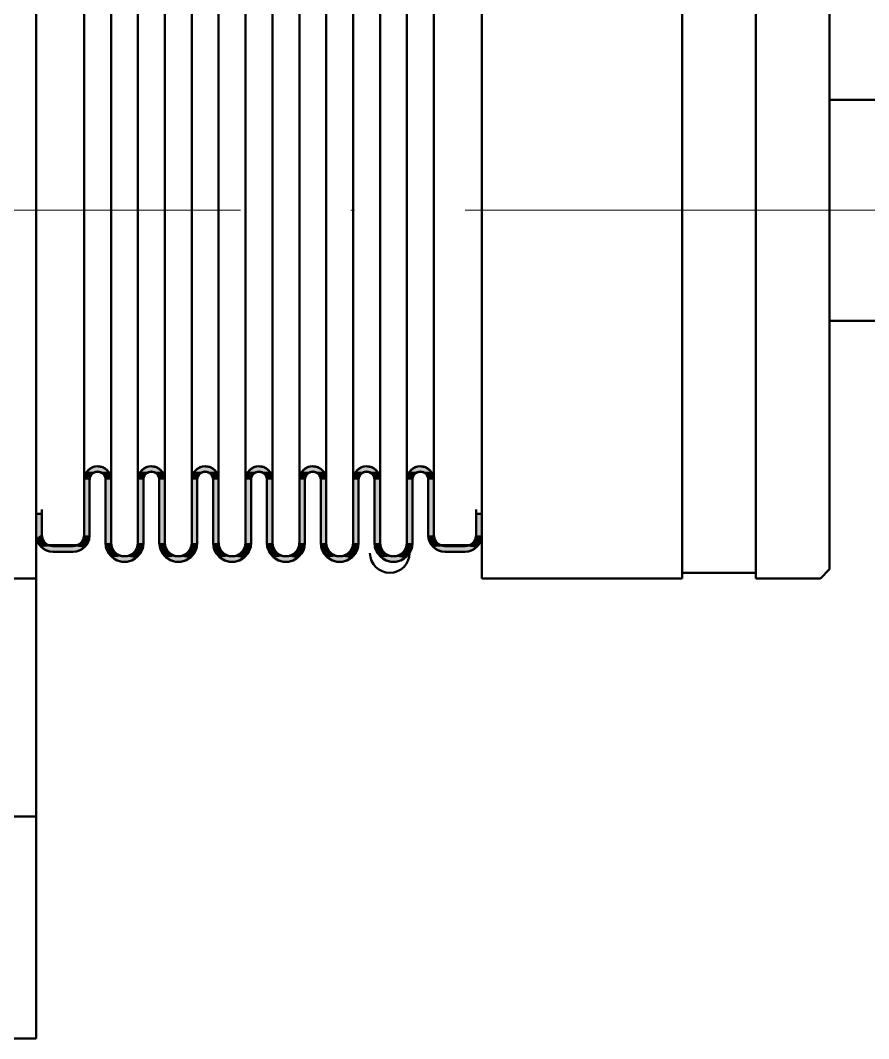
# Model space of a CAD drawing. Header units: millimetres. Extents: x 98 to 4367, y -12 to 2058.
# Drawn here: x 2155.86 to 2178.9, y 606.06 to 633.72 of the extents above; entities that cross this region are included whole.
import ezdxf

# ---------------------------------------------------------------- set-up
doc = ezdxf.new("R2010")
doc.units = ezdxf.units.MM
doc.linetypes.add('ACAD_ISO10W100', pattern=[18, 12, -3, 0, -3])
doc.linetypes.add('AUSGEZOGEN', pattern=[0])
doc.layers.get('0').update_dxf_attribs({"lineweight": 50})
doc.layers.add('L5STAR', color=7, linetype='AUSGEZOGEN', lineweight=50)
doc.layers.add('Osie', color=50, linetype='ACAD_ISO10W100', lineweight=13)

# ---------------------------------------------------------------- blocks, each defined once
blk = doc.blocks.new('*U854')
at = {"color": 2, "linetype": 'Continuous', "extrusion": (0, 0, -1)}
for points in [[(-114.43, 180.43), (-116.48, 180.11), (-114.11, 180.11)], [(-114.84, 180.64), (-116.15, 180.43), (-114.43, 180.43)], [(-116.15, 180.43), (-116.48, 180.11), (-114.43, 180.43)], [(-115.29, 180.71), (-115.74, 180.64), (-114.84, 180.64)], [(-115.74, 180.64), (-116.15, 180.43), (-114.84, 180.64)], [(-114.11, 180.11), (-115.14, 180.1), (-113.9, 179.7)], [(-116.48, 180.11), (-115.14, 180.1), (-114.11, 180.11)], [(-116.48, 180.11), (-115.44, 180.1), (-115.14, 180.1)], [(-116.48, 180.11), (-116.68, 179.7), (-115.44, 180.1)], [(-115.44, 180.1), (-116.68, 179.7), (-115.72, 180)], [(-115.72, 180), (-116.68, 179.7), (-115.95, 179.8)], [(-115.95, 179.8), (-116.68, 179.7), (-116.1, 179.54)], [(-116.68, 179.7), (-116.75, 179.25), (-116.1, 179.54)], [(-116.1, 179.54), (-116.75, 179.25), (-116.15, 179.25)], [(-116.15, 179.25), (-116.75, 172.37), (-116.15, 172.37)], [(-116.75, 179.25), (-116.75, 172.37), (-116.15, 179.25)], [(-116.75, 172.37), (-116.24, 171.79), (-116.15, 172.37)]]:
    blk.add_solid(points, dxfattribs=at)
blk = doc.blocks.new('*U855')
at = {"color": 2, "linetype": 'Continuous', "extrusion": (0, 0, -1)}
for points in [[(-120.28, 180.43), (-122.32, 180.11), (-119.96, 180.11)], [(-120.69, 180.64), (-122, 180.43), (-120.28, 180.43)], [(-122, 180.43), (-122.32, 180.11), (-120.28, 180.43)], [(-121.14, 180.71), (-121.59, 180.64), (-120.69, 180.64)], [(-121.59, 180.64), (-122, 180.43), (-120.69, 180.64)], [(-119.96, 180.11), (-120.99, 180.1), (-119.75, 179.7)], [(-122.32, 180.11), (-120.99, 180.1), (-119.96, 180.11)], [(-122.32, 180.11), (-121.29, 180.1), (-120.99, 180.1)], [(-122.32, 180.11), (-122.53, 179.7), (-121.29, 180.1)], [(-121.29, 180.1), (-122.53, 179.7), (-121.57, 180)], [(-121.57, 180), (-122.53, 179.7), (-121.8, 179.8)], [(-121.8, 179.8), (-122.53, 179.7), (-121.95, 179.54)], [(-122.53, 179.7), (-122.6, 179.25), (-121.95, 179.54)], [(-121.95, 179.54), (-122.6, 179.25), (-122, 179.25)], [(-122, 179.25), (-122.6, 172.37), (-122, 172.37)], [(-122.6, 179.25), (-122.6, 172.37), (-122, 179.25)], [(-122.6, 172.37), (-122.08, 171.79), (-122, 172.37)]]:
    blk.add_solid(points, dxfattribs=at)
blk = doc.blocks.new('*U856')
at = {"color": 2, "linetype": 'Continuous', "extrusion": (0, 0, -1)}
for points in [[(-126.13, 180.43), (-128.17, 180.11), (-125.8, 180.11)], [(-126.53, 180.64), (-127.84, 180.43), (-126.13, 180.43)], [(-127.84, 180.43), (-128.17, 180.11), (-126.13, 180.43)], [(-126.99, 180.71), (-127.44, 180.64), (-126.53, 180.64)], [(-127.44, 180.64), (-127.84, 180.43), (-126.53, 180.64)], [(-125.8, 180.11), (-126.84, 180.1), (-125.6, 179.7)], [(-128.17, 180.11), (-126.84, 180.1), (-125.8, 180.11)], [(-128.17, 180.11), (-127.13, 180.1), (-126.84, 180.1)], [(-128.17, 180.11), (-128.38, 179.7), (-127.13, 180.1)], [(-127.13, 180.1), (-128.38, 179.7), (-127.42, 180)], [(-127.42, 180), (-128.38, 179.7), (-127.65, 179.8)], [(-127.65, 179.8), (-128.38, 179.7), (-127.79, 179.54)], [(-128.38, 179.7), (-128.45, 179.25), (-127.79, 179.54)], [(-127.79, 179.54), (-128.45, 179.25), (-127.85, 179.25)], [(-127.85, 179.25), (-128.45, 172.37), (-127.85, 172.37)], [(-128.45, 179.25), (-128.45, 172.37), (-127.85, 179.25)], [(-128.45, 172.37), (-127.93, 171.79), (-127.85, 172.37)]]:
    blk.add_solid(points, dxfattribs=at)
blk = doc.blocks.new('*U857')
at = {"color": 2, "linetype": 'Continuous', "extrusion": (0, 0, -1)}
for points in [[(-131.97, 180.43), (-134.01, 180.11), (-131.65, 180.11)], [(-132.38, 180.64), (-133.69, 180.43), (-131.97, 180.43)], [(-133.69, 180.43), (-134.01, 180.11), (-131.97, 180.43)], [(-132.83, 180.71), (-133.28, 180.64), (-132.38, 180.64)], [(-133.28, 180.64), (-133.69, 180.43), (-132.38, 180.64)], [(-131.65, 180.11), (-132.68, 180.1), (-131.44, 179.7)], [(-134.01, 180.11), (-132.68, 180.1), (-131.65, 180.11)], [(-134.01, 180.11), (-132.98, 180.1), (-132.68, 180.1)], [(-134.01, 180.11), (-134.22, 179.7), (-132.98, 180.1)], [(-132.98, 180.1), (-134.22, 179.7), (-133.26, 180)], [(-133.26, 180), (-134.22, 179.7), (-133.49, 179.8)], [(-133.49, 179.8), (-134.22, 179.7), (-133.64, 179.54)], [(-134.22, 179.7), (-134.29, 179.25), (-133.64, 179.54)], [(-133.64, 179.54), (-134.29, 179.25), (-133.69, 179.25)], [(-133.69, 179.25), (-134.29, 172.37), (-133.69, 172.37)], [(-134.29, 179.25), (-134.29, 172.37), (-133.69, 179.25)], [(-134.29, 172.37), (-133.78, 171.79), (-133.69, 172.37)]]:
    blk.add_solid(points, dxfattribs=at)
blk = doc.blocks.new('*U858')
at = {"color": 2, "linetype": 'Continuous', "extrusion": (0, 0, -1)}
for points in [[(-137.82, 180.43), (-139.86, 180.11), (-137.5, 180.11)], [(-138.23, 180.64), (-139.54, 180.43), (-137.82, 180.43)], [(-139.54, 180.43), (-139.86, 180.11), (-137.82, 180.43)], [(-138.68, 180.71), (-139.13, 180.64), (-138.23, 180.64)], [(-139.13, 180.64), (-139.54, 180.43), (-138.23, 180.64)], [(-137.5, 180.11), (-138.53, 180.1), (-137.29, 179.7)], [(-139.86, 180.11), (-138.53, 180.1), (-137.5, 180.11)], [(-139.86, 180.11), (-138.83, 180.1), (-138.53, 180.1)], [(-139.86, 180.11), (-140.07, 179.7), (-138.83, 180.1)], [(-138.83, 180.1), (-140.07, 179.7), (-139.11, 180)], [(-139.11, 180), (-140.07, 179.7), (-139.34, 179.8)], [(-139.34, 179.8), (-140.07, 179.7), (-139.49, 179.54)], [(-140.07, 179.7), (-140.14, 179.25), (-139.49, 179.54)], [(-139.49, 179.54), (-140.14, 179.25), (-139.54, 179.25)], [(-139.54, 179.25), (-140.14, 172.37), (-139.54, 172.37)], [(-140.14, 179.25), (-140.14, 172.37), (-139.54, 179.25)], [(-140.14, 172.37), (-139.62, 171.79), (-139.54, 172.37)]]:
    blk.add_solid(points, dxfattribs=at)
blk = doc.blocks.new('*U859')
at = {"color": 2, "linetype": 'Continuous', "extrusion": (0, 0, -1)}
for points in [[(-143.66, 180.43), (-145.71, 180.11), (-143.34, 180.11)], [(-144.07, 180.64), (-145.38, 180.43), (-143.66, 180.43)], [(-145.38, 180.43), (-145.71, 180.11), (-143.66, 180.43)], [(-144.52, 180.71), (-144.98, 180.64), (-144.07, 180.64)], [(-144.98, 180.64), (-145.38, 180.43), (-144.07, 180.64)], [(-143.34, 180.11), (-144.37, 180.1), (-143.13, 179.7)], [(-145.71, 180.11), (-144.37, 180.1), (-143.34, 180.11)], [(-145.71, 180.11), (-144.67, 180.1), (-144.37, 180.1)], [(-145.71, 180.11), (-145.91, 179.7), (-144.67, 180.1)], [(-144.67, 180.1), (-145.91, 179.7), (-144.95, 180)], [(-144.95, 180), (-145.91, 179.7), (-145.18, 179.8)], [(-145.18, 179.8), (-145.91, 179.7), (-145.33, 179.54)], [(-145.91, 179.7), (-145.99, 179.25), (-145.33, 179.54)], [(-145.33, 179.54), (-145.99, 179.25), (-145.39, 179.25)], [(-145.39, 179.25), (-145.99, 172.37), (-145.39, 172.37)], [(-145.99, 179.25), (-145.99, 172.37), (-145.39, 179.25)], [(-145.99, 172.37), (-145.47, 171.79), (-145.39, 172.37)]]:
    blk.add_solid(points, dxfattribs=at)
blk = doc.blocks.new('*U860')
at = {"color": 2, "linetype": 'Continuous', "extrusion": (0, 0, -1)}
for points in [[(-149.51, 180.43), (-151.55, 180.11), (-149.19, 180.11)], [(-149.92, 180.64), (-151.23, 180.43), (-149.51, 180.43)], [(-151.23, 180.43), (-151.55, 180.11), (-149.51, 180.43)], [(-150.37, 180.71), (-150.82, 180.64), (-149.92, 180.64)], [(-150.82, 180.64), (-151.23, 180.43), (-149.92, 180.64)], [(-149.19, 180.11), (-150.22, 180.1), (-148.98, 179.7)], [(-151.55, 180.11), (-150.22, 180.1), (-149.19, 180.11)], [(-151.55, 180.11), (-150.52, 180.1), (-150.22, 180.1)], [(-151.55, 180.11), (-151.76, 179.7), (-150.52, 180.1)], [(-150.52, 180.1), (-151.76, 179.7), (-150.8, 180)], [(-150.8, 180), (-151.76, 179.7), (-151.03, 179.8)], [(-151.03, 179.8), (-151.76, 179.7), (-151.18, 179.54)], [(-151.76, 179.7), (-151.83, 179.25), (-151.18, 179.54)], [(-151.18, 179.54), (-151.83, 179.25), (-151.23, 179.25)], [(-151.23, 179.25), (-151.83, 173.21), (-151.23, 173.21)], [(-151.83, 179.25), (-151.83, 173.21), (-151.23, 179.25)], [(-151.83, 173.21), (-151.29, 172.75), (-151.23, 173.21)]]:
    blk.add_solid(points, dxfattribs=at)
blk = doc.blocks.new('*U861')
at = {"color": 2, "linetype": 'Continuous', "extrusion": (0, 0, -1)}
for points in [[(-113.9, 179.7), (-114.48, 179.54), (-113.83, 179.25)], [(-114.48, 179.54), (-114.43, 179.25), (-113.83, 179.25)], [(-113.83, 179.25), (-114.43, 173.21), (-113.83, 173.21)], [(-114.43, 179.25), (-114.43, 173.21), (-113.83, 179.25)], [(-115.14, 180.1), (-114.86, 180), (-113.9, 179.7)], [(-114.86, 180), (-114.63, 179.8), (-113.9, 179.7)], [(-114.63, 179.8), (-114.48, 179.54), (-113.9, 179.7)], [(-113.77, 172.84), (-114.37, 172.75), (-113.6, 172.51)], [(-114.37, 172.75), (-114.19, 172.31), (-113.6, 172.51)], [(-113.83, 173.21), (-114.37, 172.75), (-113.77, 172.84)], [(-114.43, 173.21), (-114.37, 172.75), (-113.83, 173.21)], [(-113.34, 172.24), (-113.9, 171.94), (-113, 172.07)], [(-113.6, 172.51), (-114.19, 172.31), (-113.34, 172.24)], [(-114.19, 172.31), (-113.9, 171.94), (-113.34, 172.24)]]:
    blk.add_solid(points, dxfattribs=at)
blk = doc.blocks.new('*U862')
at = {"color": 2, "linetype": 'Continuous', "extrusion": (0, 0, -1)}
for points in [[(-119.75, 179.7), (-120.33, 179.54), (-119.68, 179.25)], [(-120.33, 179.54), (-120.28, 179.25), (-119.68, 179.25)], [(-119.68, 179.25), (-120.28, 172.37), (-119.68, 172.37)], [(-120.28, 179.25), (-120.28, 172.37), (-119.68, 179.25)], [(-120.99, 180.1), (-120.71, 180), (-119.75, 179.7)], [(-120.71, 180), (-120.48, 179.8), (-119.75, 179.7)], [(-120.48, 179.8), (-120.33, 179.54), (-119.75, 179.7)], [(-119.4, 171.51), (-119.95, 171.26), (-119.08, 171.19)], [(-119.61, 171.92), (-120.19, 171.79), (-119.4, 171.51)], [(-120.19, 171.79), (-119.95, 171.26), (-119.4, 171.51)], [(-119.68, 172.37), (-120.19, 171.79), (-119.61, 171.92)], [(-120.28, 172.37), (-120.19, 171.79), (-119.68, 172.37)], [(-119.08, 171.19), (-119.57, 170.81), (-118.67, 170.98)], [(-119.95, 171.26), (-119.57, 170.81), (-119.08, 171.19)]]:
    blk.add_solid(points, dxfattribs=at)
blk = doc.blocks.new('*U863')
at = {"color": 2, "linetype": 'Continuous', "extrusion": (0, 0, -1)}
for points in [[(-125.6, 179.7), (-126.18, 179.54), (-125.52, 179.25)], [(-126.18, 179.54), (-126.12, 179.25), (-125.52, 179.25)], [(-125.52, 179.25), (-126.12, 172.37), (-125.52, 172.37)], [(-126.12, 179.25), (-126.12, 172.37), (-125.52, 179.25)], [(-126.84, 180.1), (-126.55, 180), (-125.6, 179.7)], [(-126.55, 180), (-126.33, 179.8), (-125.6, 179.7)], [(-126.33, 179.8), (-126.18, 179.54), (-125.6, 179.7)], [(-125.24, 171.51), (-125.8, 171.26), (-124.92, 171.19)], [(-125.45, 171.92), (-126.04, 171.79), (-125.24, 171.51)], [(-126.04, 171.79), (-125.8, 171.26), (-125.24, 171.51)], [(-125.52, 172.37), (-126.04, 171.79), (-125.45, 171.92)], [(-126.12, 172.37), (-126.04, 171.79), (-125.52, 172.37)], [(-124.92, 171.19), (-125.41, 170.81), (-124.51, 170.98)], [(-125.8, 171.26), (-125.41, 170.81), (-124.92, 171.19)]]:
    blk.add_solid(points, dxfattribs=at)
blk = doc.blocks.new('*U864')
at = {"color": 2, "linetype": 'Continuous', "extrusion": (0, 0, -1)}
for points in [[(-131.44, 179.7), (-132.02, 179.54), (-131.37, 179.25)], [(-132.02, 179.54), (-131.97, 179.25), (-131.37, 179.25)], [(-131.37, 179.25), (-131.97, 172.37), (-131.37, 172.37)], [(-131.97, 179.25), (-131.97, 172.37), (-131.37, 179.25)], [(-132.68, 180.1), (-132.4, 180), (-131.44, 179.7)], [(-132.4, 180), (-132.17, 179.8), (-131.44, 179.7)], [(-132.17, 179.8), (-132.02, 179.54), (-131.44, 179.7)], [(-131.09, 171.51), (-131.64, 171.26), (-130.77, 171.19)], [(-131.3, 171.92), (-131.89, 171.79), (-131.09, 171.51)], [(-131.89, 171.79), (-131.64, 171.26), (-131.09, 171.51)], [(-131.37, 172.37), (-131.89, 171.79), (-131.3, 171.92)], [(-131.97, 172.37), (-131.89, 171.79), (-131.37, 172.37)], [(-130.77, 171.19), (-131.26, 170.81), (-130.36, 170.98)], [(-131.64, 171.26), (-131.26, 170.81), (-130.77, 171.19)]]:
    blk.add_solid(points, dxfattribs=at)
blk = doc.blocks.new('*U865')
at = {"color": 2, "linetype": 'Continuous', "extrusion": (0, 0, -1)}
for points in [[(-137.29, 179.7), (-137.87, 179.54), (-137.22, 179.25)], [(-137.87, 179.54), (-137.82, 179.25), (-137.22, 179.25)], [(-137.22, 179.25), (-137.82, 172.37), (-137.22, 172.37)], [(-137.82, 179.25), (-137.82, 172.37), (-137.22, 179.25)], [(-138.53, 180.1), (-138.25, 180), (-137.29, 179.7)], [(-138.25, 180), (-138.02, 179.8), (-137.29, 179.7)], [(-138.02, 179.8), (-137.87, 179.54), (-137.29, 179.7)], [(-136.94, 171.51), (-137.49, 171.26), (-136.61, 171.19)], [(-137.14, 171.92), (-137.73, 171.79), (-136.94, 171.51)], [(-137.73, 171.79), (-137.49, 171.26), (-136.94, 171.51)], [(-137.22, 172.37), (-137.73, 171.79), (-137.14, 171.92)], [(-137.82, 172.37), (-137.73, 171.79), (-137.22, 172.37)], [(-136.61, 171.19), (-137.1, 170.81), (-136.21, 170.98)], [(-137.49, 171.26), (-137.1, 170.81), (-136.61, 171.19)]]:
    blk.add_solid(points, dxfattribs=at)
blk = doc.blocks.new('*U866')
at = {"color": 2, "linetype": 'Continuous', "extrusion": (0, 0, -1)}
for points in [[(-143.13, 179.7), (-143.71, 179.54), (-143.06, 179.25)], [(-143.71, 179.54), (-143.66, 179.25), (-143.06, 179.25)], [(-143.06, 179.25), (-143.66, 172.37), (-143.06, 172.37)], [(-143.66, 179.25), (-143.66, 172.37), (-143.06, 179.25)], [(-144.37, 180.1), (-144.09, 180), (-143.13, 179.7)], [(-144.09, 180), (-143.86, 179.8), (-143.13, 179.7)], [(-143.86, 179.8), (-143.71, 179.54), (-143.13, 179.7)], [(-142.78, 171.51), (-143.33, 171.26), (-142.46, 171.19)], [(-142.99, 171.92), (-143.58, 171.79), (-142.78, 171.51)], [(-143.58, 171.79), (-143.33, 171.26), (-142.78, 171.51)], [(-143.06, 172.37), (-143.58, 171.79), (-142.99, 171.92)], [(-143.66, 172.37), (-143.58, 171.79), (-143.06, 172.37)], [(-142.46, 171.19), (-142.95, 170.81), (-142.05, 170.98)], [(-143.33, 171.26), (-142.95, 170.81), (-142.46, 171.19)]]:
    blk.add_solid(points, dxfattribs=at)
blk = doc.blocks.new('*U867')
at = {"color": 2, "linetype": 'Continuous', "extrusion": (0, 0, -1)}
for points in [[(-148.98, 179.7), (-149.56, 179.54), (-148.91, 179.25)], [(-149.56, 179.54), (-149.51, 179.25), (-148.91, 179.25)], [(-148.91, 179.25), (-149.51, 172.37), (-148.91, 172.37)], [(-149.51, 179.25), (-149.51, 172.37), (-148.91, 179.25)], [(-150.22, 180.1), (-149.94, 180), (-148.98, 179.7)], [(-149.94, 180), (-149.71, 179.8), (-148.98, 179.7)], [(-149.71, 179.8), (-149.56, 179.54), (-148.98, 179.7)], [(-148.63, 171.51), (-149.18, 171.26), (-148.31, 171.19)], [(-148.84, 171.92), (-149.42, 171.79), (-148.63, 171.51)], [(-149.42, 171.79), (-149.18, 171.26), (-148.63, 171.51)], [(-148.91, 172.37), (-149.42, 171.79), (-148.84, 171.92)], [(-149.51, 172.37), (-149.42, 171.79), (-148.91, 172.37)], [(-148.31, 171.19), (-148.8, 170.81), (-147.9, 170.98)], [(-149.18, 171.26), (-148.8, 170.81), (-148.31, 171.19)]]:
    blk.add_solid(points, dxfattribs=at)
blk = doc.blocks.new('*U868')
at = {"color": 2, "linetype": 'Continuous', "extrusion": (0, 0, -1)}
for points in [[(-108.63, 173.21), (-108.63, 175.51), (-108.69, 172.75)], [(-109.23, 175.51), (-108.69, 172.75), (-108.63, 175.51)], [(-108.69, 172.75), (-109.23, 175.51), (-109.23, 173.21)]]:
    blk.add_solid(points, dxfattribs=at)
blk = doc.blocks.new('*U869')
at = {"color": 2, "linetype": 'Continuous', "extrusion": (0, 0, -1)}
for points in [[(-157.03, 173.21), (-156.43, 175.51), (-157.03, 175.51)], [(-156.43, 175.51), (-157.03, 173.21), (-156.43, 173.21)], [(-156.37, 172.84), (-156.97, 172.75), (-156.2, 172.51)], [(-156.97, 172.75), (-156.79, 172.31), (-156.2, 172.51)], [(-156.43, 173.21), (-156.97, 172.75), (-156.37, 172.84)], [(-157.03, 173.21), (-156.97, 172.75), (-156.43, 173.21)], [(-155.94, 172.24), (-156.5, 171.94), (-155.6, 172.07)], [(-156.2, 172.51), (-156.79, 172.31), (-155.94, 172.24)], [(-156.79, 172.31), (-156.5, 171.94), (-155.94, 172.24)]]:
    blk.add_solid(points, dxfattribs=at)
blk = doc.blocks.new('*U870')
at = {"color": 2, "linetype": 'Continuous', "extrusion": (0, 0, -1)}
for points in [[(-109.23, 173.21), (-109.29, 172.84), (-108.69, 172.75)], [(-109.29, 172.84), (-109.46, 172.51), (-108.69, 172.75)], [(-108.69, 172.75), (-109.46, 172.51), (-108.87, 172.31)], [(-109.46, 172.51), (-109.73, 172.24), (-108.87, 172.31)], [(-108.87, 172.31), (-109.73, 172.24), (-109.16, 171.94)]]:
    blk.add_solid(points, dxfattribs=at)
blk = doc.blocks.new('*U871')
at = {"color": 2, "linetype": 'Continuous', "extrusion": (0, 0, -1)}
for points in [[(-151.83, 173.21), (-151.89, 172.84), (-151.29, 172.75)], [(-151.89, 172.84), (-152.06, 172.51), (-151.29, 172.75)], [(-151.29, 172.75), (-152.06, 172.51), (-151.47, 172.31)], [(-152.06, 172.51), (-152.33, 172.24), (-151.47, 172.31)], [(-151.47, 172.31), (-152.33, 172.24), (-151.76, 171.94)]]:
    blk.add_solid(points, dxfattribs=at)
blk = doc.blocks.new('*U872')
at = {"color": 2, "linetype": 'Continuous', "extrusion": (0, 0, -1)}
for points in [[(-109.73, 172.24), (-110.06, 172.07), (-109.16, 171.94)], [(-110.06, 172.07), (-110.43, 172.01), (-109.16, 171.94)], [(-112.63, 172.01), (-113.9, 171.94), (-109.16, 171.94)], [(-109.16, 171.94), (-110.43, 172.01), (-112.63, 172.01)], [(-109.16, 171.94), (-113.53, 171.65), (-109.53, 171.65)], [(-113.9, 171.94), (-113.53, 171.65), (-109.16, 171.94)], [(-109.53, 171.65), (-113.1, 171.47), (-109.97, 171.47)], [(-113.53, 171.65), (-113.1, 171.47), (-109.53, 171.65)], [(-113, 172.07), (-113.9, 171.94), (-112.63, 172.01)], [(-109.97, 171.47), (-112.63, 171.41), (-110.43, 171.41)], [(-113.1, 171.47), (-112.63, 171.41), (-109.97, 171.47)]]:
    blk.add_solid(points, dxfattribs=at)
blk = doc.blocks.new('*U873')
at = {"color": 2, "linetype": 'Continuous', "extrusion": (0, 0, -1)}
for points in [[(-152.33, 172.24), (-152.66, 172.07), (-151.76, 171.94)], [(-152.66, 172.07), (-153.03, 172.01), (-151.76, 171.94)], [(-155.23, 172.01), (-156.5, 171.94), (-151.76, 171.94)], [(-151.76, 171.94), (-153.03, 172.01), (-155.23, 172.01)], [(-151.76, 171.94), (-156.13, 171.65), (-152.13, 171.65)], [(-156.5, 171.94), (-156.13, 171.65), (-151.76, 171.94)], [(-152.13, 171.65), (-155.7, 171.47), (-152.57, 171.47)], [(-156.13, 171.65), (-155.7, 171.47), (-152.13, 171.65)], [(-155.6, 172.07), (-156.5, 171.94), (-155.23, 172.01)], [(-152.57, 171.47), (-155.23, 171.41), (-153.03, 171.41)], [(-155.7, 171.47), (-155.23, 171.41), (-152.57, 171.47)]]:
    blk.add_solid(points, dxfattribs=at)
blk = doc.blocks.new('*U874')
at = {"color": 2, "linetype": 'Continuous', "extrusion": (0, 0, -1)}
for points in [[(-116.75, 172.37), (-116.83, 171.92), (-116.24, 171.79)], [(-116.83, 171.92), (-117.03, 171.51), (-116.24, 171.79)], [(-116.24, 171.79), (-117.03, 171.51), (-116.48, 171.26)], [(-117.03, 171.51), (-117.36, 171.19), (-116.48, 171.26)], [(-116.48, 171.26), (-117.36, 171.19), (-116.87, 170.81)]]:
    blk.add_solid(points, dxfattribs=at)
blk = doc.blocks.new('*U875')
at = {"color": 2, "linetype": 'Continuous', "extrusion": (0, 0, -1)}
for points in [[(-122.6, 172.37), (-122.67, 171.92), (-122.08, 171.79)], [(-122.67, 171.92), (-122.88, 171.51), (-122.08, 171.79)], [(-122.08, 171.79), (-122.88, 171.51), (-122.33, 171.26)], [(-122.88, 171.51), (-123.2, 171.19), (-122.33, 171.26)], [(-122.33, 171.26), (-123.2, 171.19), (-122.71, 170.81)]]:
    blk.add_solid(points, dxfattribs=at)
blk = doc.blocks.new('*U876')
at = {"color": 2, "linetype": 'Continuous', "extrusion": (0, 0, -1)}
for points in [[(-128.45, 172.37), (-128.52, 171.92), (-127.93, 171.79)], [(-128.52, 171.92), (-128.73, 171.51), (-127.93, 171.79)], [(-127.93, 171.79), (-128.73, 171.51), (-128.17, 171.26)], [(-128.73, 171.51), (-129.05, 171.19), (-128.17, 171.26)], [(-128.17, 171.26), (-129.05, 171.19), (-128.56, 170.81)]]:
    blk.add_solid(points, dxfattribs=at)
blk = doc.blocks.new('*U877')
at = {"color": 2, "linetype": 'Continuous', "extrusion": (0, 0, -1)}
for points in [[(-134.29, 172.37), (-134.36, 171.92), (-133.78, 171.79)], [(-134.36, 171.92), (-134.57, 171.51), (-133.78, 171.79)], [(-133.78, 171.79), (-134.57, 171.51), (-134.02, 171.26)], [(-134.57, 171.51), (-134.9, 171.19), (-134.02, 171.26)], [(-134.02, 171.26), (-134.9, 171.19), (-134.4, 170.81)]]:
    blk.add_solid(points, dxfattribs=at)
blk = doc.blocks.new('*U878')
at = {"color": 2, "linetype": 'Continuous', "extrusion": (0, 0, -1)}
for points in [[(-140.14, 172.37), (-140.21, 171.92), (-139.62, 171.79)], [(-140.21, 171.92), (-140.42, 171.51), (-139.62, 171.79)], [(-139.62, 171.79), (-140.42, 171.51), (-139.87, 171.26)], [(-140.42, 171.51), (-140.74, 171.19), (-139.87, 171.26)], [(-139.87, 171.26), (-140.74, 171.19), (-140.25, 170.81)]]:
    blk.add_solid(points, dxfattribs=at)
blk = doc.blocks.new('*U879')
at = {"color": 2, "linetype": 'Continuous', "extrusion": (0, 0, -1)}
for points in [[(-145.99, 172.37), (-146.06, 171.92), (-145.47, 171.79)], [(-146.06, 171.92), (-146.26, 171.51), (-145.47, 171.79)], [(-145.47, 171.79), (-146.26, 171.51), (-145.71, 171.26)], [(-146.26, 171.51), (-146.59, 171.19), (-145.71, 171.26)], [(-145.71, 171.26), (-146.59, 171.19), (-146.1, 170.81)]]:
    blk.add_solid(points, dxfattribs=at)
blk = doc.blocks.new('*U880')
at = {"color": 2, "linetype": 'Continuous', "extrusion": (0, 0, -1)}
for points in [[(-117.36, 171.19), (-117.76, 170.98), (-116.87, 170.81)], [(-117.76, 170.98), (-118.22, 170.91), (-116.87, 170.81)], [(-118.22, 170.91), (-119.57, 170.81), (-116.87, 170.81)], [(-116.87, 170.81), (-119.07, 170.5), (-117.36, 170.5)], [(-119.57, 170.81), (-119.07, 170.5), (-116.87, 170.81)], [(-117.36, 170.5), (-118.51, 170.33), (-117.92, 170.33)], [(-119.07, 170.5), (-118.51, 170.33), (-117.36, 170.5)], [(-118.67, 170.98), (-119.57, 170.81), (-118.22, 170.91)]]:
    blk.add_solid(points, dxfattribs=at)
blk = doc.blocks.new('*U881')
at = {"color": 2, "linetype": 'Continuous', "extrusion": (0, 0, -1)}
for points in [[(-123.2, 171.19), (-123.61, 170.98), (-122.71, 170.81)], [(-123.61, 170.98), (-124.06, 170.91), (-122.71, 170.81)], [(-124.06, 170.91), (-125.41, 170.81), (-122.71, 170.81)], [(-122.71, 170.81), (-124.92, 170.5), (-123.21, 170.5)], [(-125.41, 170.81), (-124.92, 170.5), (-122.71, 170.81)], [(-123.21, 170.5), (-124.36, 170.33), (-123.77, 170.33)], [(-124.92, 170.5), (-124.36, 170.33), (-123.21, 170.5)], [(-124.51, 170.98), (-125.41, 170.81), (-124.06, 170.91)]]:
    blk.add_solid(points, dxfattribs=at)
blk = doc.blocks.new('*U882')
at = {"color": 2, "linetype": 'Continuous', "extrusion": (0, 0, -1)}
for points in [[(-129.05, 171.19), (-129.46, 170.98), (-128.56, 170.81)], [(-129.46, 170.98), (-129.91, 170.91), (-128.56, 170.81)], [(-129.91, 170.91), (-131.26, 170.81), (-128.56, 170.81)], [(-128.56, 170.81), (-130.76, 170.5), (-129.05, 170.5)], [(-131.26, 170.81), (-130.76, 170.5), (-128.56, 170.81)], [(-129.05, 170.5), (-130.2, 170.33), (-129.61, 170.33)], [(-130.76, 170.5), (-130.2, 170.33), (-129.05, 170.5)], [(-130.36, 170.98), (-131.26, 170.81), (-129.91, 170.91)]]:
    blk.add_solid(points, dxfattribs=at)
blk = doc.blocks.new('*U883')
at = {"color": 2, "linetype": 'Continuous', "extrusion": (0, 0, -1)}
for points in [[(-134.9, 171.19), (-135.3, 170.98), (-134.4, 170.81)], [(-135.3, 170.98), (-135.75, 170.91), (-134.4, 170.81)], [(-135.75, 170.91), (-137.1, 170.81), (-134.4, 170.81)], [(-134.4, 170.81), (-136.61, 170.5), (-134.9, 170.5)], [(-137.1, 170.81), (-136.61, 170.5), (-134.4, 170.81)], [(-134.9, 170.5), (-136.05, 170.33), (-135.46, 170.33)], [(-136.61, 170.5), (-136.05, 170.33), (-134.9, 170.5)], [(-136.21, 170.98), (-137.1, 170.81), (-135.75, 170.91)]]:
    blk.add_solid(points, dxfattribs=at)
blk = doc.blocks.new('*U884')
at = {"color": 2, "linetype": 'Continuous', "extrusion": (0, 0, -1)}
for points in [[(-140.74, 171.19), (-141.15, 170.98), (-140.25, 170.81)], [(-141.15, 170.98), (-141.6, 170.91), (-140.25, 170.81)], [(-141.6, 170.91), (-142.95, 170.81), (-140.25, 170.81)], [(-140.25, 170.81), (-142.46, 170.5), (-140.74, 170.5)], [(-142.95, 170.81), (-142.46, 170.5), (-140.25, 170.81)], [(-140.74, 170.5), (-141.89, 170.33), (-141.31, 170.33)], [(-142.46, 170.5), (-141.89, 170.33), (-140.74, 170.5)], [(-142.05, 170.98), (-142.95, 170.81), (-141.6, 170.91)]]:
    blk.add_solid(points, dxfattribs=at)
blk = doc.blocks.new('*U885')
at = {"color": 2, "linetype": 'Continuous', "extrusion": (0, 0, -1)}
for points in [[(-146.59, 171.19), (-147, 170.98), (-146.1, 170.81)], [(-147, 170.98), (-147.45, 170.91), (-146.1, 170.81)], [(-147.45, 170.91), (-148.8, 170.81), (-146.1, 170.81)], [(-146.1, 170.81), (-148.3, 170.5), (-146.59, 170.5)], [(-148.8, 170.81), (-148.3, 170.5), (-146.1, 170.81)], [(-146.59, 170.5), (-147.74, 170.33), (-147.15, 170.33)], [(-148.3, 170.5), (-147.74, 170.33), (-146.59, 170.5)], [(-147.9, 170.98), (-148.8, 170.81), (-147.45, 170.91)]]:
    blk.add_solid(points, dxfattribs=at)

msp = doc.modelspace()

# ---------------------------------------------------------------- linework, layer by layer
at = {"color": 7, "linetype": 'Continuous'}
for p, q in [((2177.84, 618.809, 0), (2177.84, 638.301, 0)), ((2158.321, 637.594, 0), (2158.321, 619.524, 0)), ((2159.052, 637.594, 0), (2159.052, 619.524, 0)), ((2159.783, 637.594, 0), (2159.783, 619.524, 0)), ((2160.513, 637.594, 0), (2160.513, 619.524, 0)), ((2161.244, 637.594, 0), (2161.244, 619.524, 0)), ((2161.975, 637.594, 0), (2161.975, 619.524, 0)), ((2162.706, 637.594, 0), (2162.706, 619.524, 0)), ((2163.437, 637.594, 0), (2163.437, 619.524, 0)), ((2164.167, 637.594, 0), (2164.167, 619.524, 0)), ((2164.898, 637.594, 0), (2164.898, 619.524, 0)), ((2165.629, 637.594, 0), (2165.629, 619.524, 0)), ((2166.36, 637.594, 0), (2166.36, 619.524, 0)), ((2157.59, 619.709, 0), (2157.59, 637.409, 0)), ((2167.09, 619.709, 0), (2167.09, 637.409, 0)), ((2157.74, 621.244, 0), (2157.74, 619.734, 0)), ((2158.171, 621.244, 0), (2158.171, 619.524, 0)), ((2159.202, 621.244, 0), (2159.202, 619.524, 0)), ((2159.633, 621.244, 0), (2159.633, 619.524, 0)), ((2160.663, 621.244, 0), (2160.663, 619.524, 0)), ((2161.094, 621.244, 0), (2161.094, 619.524, 0)), ((2162.125, 621.244, 0), (2162.125, 619.524, 0)), ((2162.556, 621.244, 0), (2162.556, 619.524, 0)), ((2163.587, 621.244, 0), (2163.587, 619.524, 0)), ((2164.017, 621.244, 0), (2164.017, 619.524, 0)), ((2165.048, 621.244, 0), (2165.048, 619.524, 0)), ((2165.479, 621.244, 0), (2165.479, 619.524, 0)), ((2166.51, 621.244, 0), (2166.51, 619.524, 0)), ((2166.94, 621.244, 0), (2166.94, 619.734, 0)), ((2156.29, 620.434, 0), (2156.29, 619.734, 0)), ((2156.44, 620.434, 0), (2156.44, 619.609, 0)), ((2168.24, 619.609, 0), (2168.24, 620.434, 0)), ((2168.39, 620.434, 0), (2168.39, 619.734, 0)), ((2156.29, 620.309, 0), (2156.44, 620.309, 0)), ((2168.24, 620.309, 0), (2168.39, 620.309, 0)), ((2156.44, 619.609, 0), (2156.59, 619.459, 0)), ((2168.24, 619.609, 0), (2168.09, 619.459, 0)), ((2156.59, 619.459, 0), (2157.34, 619.459, 0)), ((2156.74, 619.459, 0), (2156.74, 619.434, 0)), ((2156.74, 619.434, 0), (2157.29, 619.434, 0)), ((2156.74, 619.284, 0), (2157.29, 619.284, 0)), ((2157.29, 619.459, 0), (2157.29, 619.434, 0)), ((2168.09, 619.459, 0), (2167.34, 619.459, 0)), ((2167.39, 619.459, 0), (2167.39, 619.434, 0)), ((2167.39, 619.434, 0), (2167.94, 619.434, 0)), ((2167.39, 619.284, 0), (2167.94, 619.284, 0)), ((2167.94, 619.459, 0), (2167.94, 619.434, 0)), ((2175.84, 618.709, 0), (2173.84, 618.709, 0)), ((2173.84, 618.709, 0), (2173.84, 618.559, 0)), ((2175.84, 618.709, 0), (2175.84, 618.559, 0)), ((2177.84, 618.809, 0), (2177.59, 618.559, 0)), ((2170.59, 618.559, 0), (2169.515, 618.559, 0)), ((2173.84, 618.559, 0), (2171.39, 618.559, 0)), ((2177.59, 618.559, 0), (2175.84, 618.559, 0))]:
    msp.add_line(p, q, dxfattribs=at)
for p, q in [((2156.29, 636.684, 0), (2156.29, 620.434, 0)), ((2168.39, 620.434, 0), (2168.39, 636.809, 0)), ((2173.84, 618.709, 0), (2173.84, 634.865, 0)), ((2175.84, 618.709, 0), (2175.84, 634.865, 0)), ((2215.139, 631.559, 0), (2177.84, 631.559, 0)), ((2215.139, 625.559, 0), (2177.84, 625.559, 0)), ((2157.866, 621.594, 0), (2157.866, 621.598, 0)), ((2156.29, 618.559, 0), (2156.29, 620.434, 0)), ((2168.39, 618.559, 0), (2168.39, 620.434, 0)), ((2155.165, 618.559, 0), (2156.29, 618.559, 0)), ((2156.29, 618.559, 0), (2156.29, 606.059, 0)), ((2169.515, 618.559, 0), (2168.39, 618.559, 0)), ((2170.59, 618.559, 0), (2171.39, 618.559, 0)), ((2156.29, 612.091, 0), (2149.885, 612.091, 0)), ((2156.29, 606.059, 0), (2106.29, 606.059, 0))]:
    msp.add_line(p, q)
at = {"color": 2, "linetype": 'Continuous'}
for p, q in [((2159.052, 621.244, 0), (2159.07, 621.356, 0)), ((2160.513, 621.244, 0), (2160.531, 621.356, 0)), ((2161.975, 621.244, 0), (2161.993, 621.356, 0)), ((2163.437, 621.244, 0), (2163.454, 621.356, 0)), ((2164.898, 621.244, 0), (2164.916, 621.356, 0)), ((2166.36, 621.244, 0), (2166.377, 621.356, 0)), ((2156.44, 619.734, 0), (2156.455, 619.641, 0)), ((2167.09, 619.734, 0), (2167.105, 619.641, 0)), ((2157.29, 619.434, 0), (2157.383, 619.449, 0)), ((2158.321, 619.524, 0), (2158.339, 619.411, 0)), ((2159.783, 619.524, 0), (2159.801, 619.411, 0)), ((2161.244, 619.524, 0), (2161.262, 619.411, 0)), ((2162.706, 619.524, 0), (2162.724, 619.411, 0)), ((2164.167, 619.524, 0), (2164.185, 619.411, 0)), ((2165.629, 619.524, 0), (2165.647, 619.411, 0)), ((2167.94, 619.434, 0), (2168.033, 619.449, 0)), ((2158.687, 619.159, 0), (2158.799, 619.177, 0)), ((2160.148, 619.159, 0), (2160.261, 619.177, 0)), ((2161.61, 619.159, 0), (2161.723, 619.177, 0)), ((2163.071, 619.159, 0), (2163.184, 619.177, 0)), ((2164.533, 619.159, 0), (2164.646, 619.177, 0)), ((2165.994, 619.159, 0), (2166.107, 619.177, 0))]:
    msp.add_line(p, q, dxfattribs=at)
at = {"color": 2, "linetype": 'Continuous', "elevation": 0}
for points in [[(2157.956, 621.609), (2158.069, 621.591), (2158.171, 621.539), (2158.251, 621.458), (2158.303, 621.356), (2158.321, 621.244), (2158.321, 619.524), (2158.192, 619.379), (2158.171, 619.524), (2158.171, 621.244), (2158.158, 621.317), (2158.121, 621.382), (2158.063, 621.43), (2157.993, 621.456), (2157.918, 621.456), (2157.608, 621.356), (2157.66, 621.458), (2157.741, 621.539), (2157.843, 621.591), (2157.956, 621.609)], [(2158.171, 621.244), (2158.158, 621.317), (2158.121, 621.382), (2158.063, 621.43), (2157.993, 621.456), (2157.918, 621.456), (2157.608, 621.356), (2157.66, 621.458), (2157.741, 621.539), (2157.843, 621.591), (2157.956, 621.609)], [(2157.956, 621.609), (2158.069, 621.591), (2158.171, 621.539), (2158.251, 621.458), (2158.303, 621.356), (2158.321, 621.244)], [(2159.417, 621.609), (2159.53, 621.591), (2159.632, 621.539), (2159.713, 621.458), (2159.765, 621.356), (2159.783, 621.244), (2159.783, 619.524), (2159.654, 619.379), (2159.633, 619.524), (2159.633, 621.244), (2159.62, 621.317), (2159.582, 621.382), (2159.525, 621.43), (2159.455, 621.456), (2159.38, 621.456), (2159.07, 621.356), (2159.122, 621.458), (2159.203, 621.539), (2159.304, 621.591), (2159.417, 621.609)], [(2159.633, 621.244), (2159.62, 621.317), (2159.582, 621.382), (2159.525, 621.43), (2159.455, 621.456), (2159.38, 621.456), (2159.07, 621.356), (2159.122, 621.458), (2159.203, 621.539), (2159.304, 621.591), (2159.417, 621.609)], [(2159.417, 621.609), (2159.53, 621.591), (2159.632, 621.539), (2159.713, 621.458), (2159.765, 621.356), (2159.783, 621.244)], [(2160.879, 621.609), (2160.992, 621.591), (2161.094, 621.539), (2161.174, 621.458), (2161.226, 621.356), (2161.244, 621.244), (2161.244, 619.524), (2161.115, 619.379), (2161.094, 619.524), (2161.094, 621.244), (2161.081, 621.317), (2161.044, 621.382), (2160.987, 621.43), (2160.916, 621.456), (2160.841, 621.456), (2160.531, 621.356), (2160.583, 621.458), (2160.664, 621.539), (2160.766, 621.591), (2160.879, 621.609)], [(2161.094, 621.244), (2161.081, 621.317), (2161.044, 621.382), (2160.987, 621.43), (2160.916, 621.456), (2160.841, 621.456), (2160.531, 621.356), (2160.583, 621.458), (2160.664, 621.539), (2160.766, 621.591), (2160.879, 621.609)], [(2160.879, 621.609), (2160.992, 621.591), (2161.094, 621.539), (2161.174, 621.458), (2161.226, 621.356), (2161.244, 621.244)], [(2162.34, 621.609), (2162.453, 621.591), (2162.555, 621.539), (2162.636, 621.458), (2162.688, 621.356), (2162.706, 621.244), (2162.706, 619.524), (2162.577, 619.379), (2162.556, 619.524), (2162.556, 621.244), (2162.543, 621.317), (2162.505, 621.382), (2162.448, 621.43), (2162.378, 621.456), (2162.303, 621.456), (2161.993, 621.356), (2162.045, 621.458), (2162.126, 621.539), (2162.227, 621.591), (2162.34, 621.609)], [(2162.556, 621.244), (2162.543, 621.317), (2162.505, 621.382), (2162.448, 621.43), (2162.378, 621.456), (2162.303, 621.456), (2161.993, 621.356), (2162.045, 621.458), (2162.126, 621.539), (2162.227, 621.591), (2162.34, 621.609)], [(2162.34, 621.609), (2162.453, 621.591), (2162.555, 621.539), (2162.636, 621.458), (2162.688, 621.356), (2162.706, 621.244)], [(2163.802, 621.609), (2163.915, 621.591), (2164.017, 621.539), (2164.098, 621.458), (2164.149, 621.356), (2164.167, 621.244), (2164.167, 619.524), (2164.038, 619.379), (2164.017, 619.524), (2164.017, 621.244), (2164.004, 621.317), (2163.967, 621.382), (2163.91, 621.43), (2163.839, 621.456), (2163.765, 621.456), (2163.454, 621.356), (2163.506, 621.458), (2163.587, 621.539), (2163.689, 621.591), (2163.802, 621.609)], [(2164.017, 621.244), (2164.004, 621.317), (2163.967, 621.382), (2163.91, 621.43), (2163.839, 621.456), (2163.765, 621.456), (2163.454, 621.356), (2163.506, 621.458), (2163.587, 621.539), (2163.689, 621.591), (2163.802, 621.609)], [(2163.802, 621.609), (2163.915, 621.591), (2164.017, 621.539), (2164.098, 621.458), (2164.149, 621.356), (2164.167, 621.244)], [(2165.263, 621.609), (2165.376, 621.591), (2165.478, 621.539), (2165.559, 621.458), (2165.611, 621.356), (2165.629, 621.244), (2165.629, 619.524), (2165.5, 619.379), (2165.479, 619.524), (2165.479, 621.244), (2165.466, 621.317), (2165.428, 621.382), (2165.371, 621.43), (2165.301, 621.456), (2165.226, 621.456), (2164.916, 621.356), (2164.968, 621.458), (2165.049, 621.539), (2165.151, 621.591), (2165.263, 621.609)], [(2165.479, 621.244), (2165.466, 621.317), (2165.428, 621.382), (2165.371, 621.43), (2165.301, 621.456), (2165.226, 621.456), (2164.916, 621.356), (2164.968, 621.458), (2165.049, 621.539), (2165.151, 621.591), (2165.263, 621.609)], [(2165.263, 621.609), (2165.376, 621.591), (2165.478, 621.539), (2165.559, 621.458), (2165.611, 621.356), (2165.629, 621.244)], [(2166.725, 621.609), (2166.838, 621.591), (2166.94, 621.539), (2167.021, 621.458), (2167.073, 621.356), (2167.09, 621.244), (2167.09, 619.734), (2166.956, 619.617), (2166.94, 619.734), (2166.94, 621.244), (2166.927, 621.317), (2166.89, 621.382), (2166.833, 621.43), (2166.762, 621.456), (2166.688, 621.456), (2166.377, 621.356), (2166.429, 621.458), (2166.51, 621.539), (2166.612, 621.591), (2166.725, 621.609)], [(2166.94, 621.244), (2166.927, 621.317), (2166.89, 621.382), (2166.833, 621.43), (2166.762, 621.456), (2166.688, 621.456), (2166.377, 621.356), (2166.429, 621.458), (2166.51, 621.539), (2166.612, 621.591), (2166.725, 621.609)], [(2166.725, 621.609), (2166.838, 621.591), (2166.94, 621.539), (2167.021, 621.458), (2167.073, 621.356), (2167.09, 621.244)], [(2157.791, 621.382), (2157.753, 621.317), (2157.74, 621.244), (2157.74, 619.734), (2157.725, 619.617), (2157.68, 619.509), (2157.609, 619.416), (2157.383, 619.449), (2157.467, 619.491), (2157.533, 619.558), (2157.576, 619.641), (2157.59, 619.734), (2157.59, 621.244), (2157.608, 621.356), (2157.918, 621.456), (2157.848, 621.43), (2157.791, 621.382)], [(2157.791, 621.382), (2157.753, 621.317), (2157.74, 621.244)], [(2157.918, 621.456), (2157.848, 621.43), (2157.791, 621.382)], [(2159.252, 621.382), (2159.215, 621.317), (2159.202, 621.244), (2159.202, 619.524), (2159.181, 619.379), (2159.12, 619.246), (2159.024, 619.135), (2158.799, 619.177), (2158.901, 619.229), (2158.982, 619.31), (2159.034, 619.411), (2159.052, 619.524), (2159.052, 621.244), (2159.07, 621.356), (2159.38, 621.456), (2159.31, 621.43), (2159.252, 621.382)], [(2159.252, 621.382), (2159.215, 621.317), (2159.202, 621.244)], [(2159.38, 621.456), (2159.31, 621.43), (2159.252, 621.382)], [(2160.714, 621.382), (2160.676, 621.317), (2160.663, 621.244), (2160.663, 619.524), (2160.643, 619.379), (2160.582, 619.246), (2160.486, 619.135), (2160.261, 619.177), (2160.363, 619.229), (2160.444, 619.31), (2160.496, 619.411), (2160.513, 619.524), (2160.513, 621.244), (2160.531, 621.356), (2160.841, 621.456), (2160.771, 621.43), (2160.714, 621.382)], [(2160.714, 621.382), (2160.676, 621.317), (2160.663, 621.244)], [(2160.841, 621.456), (2160.771, 621.43), (2160.714, 621.382)], [(2162.175, 621.382), (2162.138, 621.317), (2162.125, 621.244), (2162.125, 619.524), (2162.104, 619.379), (2162.043, 619.246), (2161.947, 619.135), (2161.723, 619.177), (2161.824, 619.229), (2161.905, 619.31), (2161.957, 619.411), (2161.975, 619.524), (2161.975, 621.244), (2161.993, 621.356), (2162.303, 621.456), (2162.233, 621.43), (2162.175, 621.382)], [(2162.175, 621.382), (2162.138, 621.317), (2162.125, 621.244)], [(2162.303, 621.456), (2162.233, 621.43), (2162.175, 621.382)], [(2163.637, 621.382), (2163.6, 621.317), (2163.587, 621.244), (2163.587, 619.524), (2163.566, 619.379), (2163.505, 619.246), (2163.409, 619.135), (2163.184, 619.177), (2163.286, 619.229), (2163.367, 619.31), (2163.419, 619.411), (2163.437, 619.524), (2163.437, 621.244), (2163.454, 621.356), (2163.765, 621.456), (2163.694, 621.43), (2163.637, 621.382)], [(2163.637, 621.382), (2163.6, 621.317), (2163.587, 621.244)], [(2163.765, 621.456), (2163.694, 621.43), (2163.637, 621.382)], [(2165.098, 621.382), (2165.061, 621.317), (2165.048, 621.244), (2165.048, 619.524), (2165.027, 619.379), (2164.966, 619.246), (2164.87, 619.135), (2164.646, 619.177), (2164.747, 619.229), (2164.828, 619.31), (2164.88, 619.411), (2164.898, 619.524), (2164.898, 621.244), (2164.916, 621.356), (2165.226, 621.456), (2165.156, 621.43), (2165.098, 621.382)], [(2165.098, 621.382), (2165.061, 621.317), (2165.048, 621.244)], [(2165.226, 621.456), (2165.156, 621.43), (2165.098, 621.382)], [(2166.56, 621.382), (2166.523, 621.317), (2166.51, 621.244), (2166.51, 619.524), (2166.489, 619.379), (2166.428, 619.246), (2166.332, 619.135), (2166.107, 619.177), (2166.209, 619.229), (2166.29, 619.31), (2166.342, 619.411), (2166.36, 619.524), (2166.36, 621.244), (2166.377, 621.356), (2166.688, 621.456), (2166.617, 621.43), (2166.56, 621.382)], [(2166.56, 621.382), (2166.523, 621.317), (2166.51, 621.244)], [(2166.688, 621.456), (2166.617, 621.43), (2166.56, 621.382)], [(2156.29, 619.734), (2156.29, 620.309), (2156.44, 620.309), (2156.44, 619.734), (2156.306, 619.617), (2156.29, 619.734)], [(2168.24, 619.734), (2168.24, 620.309), (2168.39, 620.309), (2168.39, 619.734), (2168.375, 619.617), (2168.33, 619.509), (2168.259, 619.416), (2168.033, 619.449), (2168.117, 619.491), (2168.183, 619.558), (2168.226, 619.641), (2168.24, 619.734)], [(2156.44, 619.734), (2156.306, 619.617), (2156.29, 619.734)], [(2156.455, 619.641), (2156.498, 619.558), (2156.564, 619.491), (2156.422, 619.416), (2156.351, 619.509), (2156.306, 619.617), (2156.44, 619.734), (2156.455, 619.641)], [(2156.455, 619.641), (2156.498, 619.558), (2156.564, 619.491), (2156.422, 619.416), (2156.351, 619.509), (2156.306, 619.617)], [(2157.74, 619.734), (2157.725, 619.617), (2157.68, 619.509), (2157.609, 619.416), (2157.383, 619.449), (2157.467, 619.491), (2157.533, 619.558), (2157.576, 619.641), (2157.59, 619.734)], [(2167.09, 619.734), (2166.956, 619.617), (2166.94, 619.734)], [(2167.105, 619.641), (2167.148, 619.558), (2167.214, 619.491), (2167.072, 619.416), (2167.001, 619.509), (2166.956, 619.617), (2167.09, 619.734), (2167.105, 619.641)], [(2167.105, 619.641), (2167.148, 619.558), (2167.214, 619.491), (2167.072, 619.416), (2167.001, 619.509), (2166.956, 619.617)], [(2168.39, 619.734), (2168.375, 619.617), (2168.33, 619.509), (2168.259, 619.416), (2168.033, 619.449), (2168.117, 619.491), (2168.183, 619.558), (2168.226, 619.641), (2168.24, 619.734)], [(2157.29, 619.434), (2157.383, 619.449), (2157.609, 619.416), (2157.515, 619.344), (2157.407, 619.299), (2157.29, 619.284), (2156.74, 619.284), (2156.624, 619.299), (2156.515, 619.344), (2156.422, 619.416), (2156.564, 619.491), (2156.648, 619.449), (2156.74, 619.434), (2157.29, 619.434)], [(2156.74, 619.284), (2156.624, 619.299), (2156.515, 619.344), (2156.422, 619.416)], [(2156.564, 619.491), (2156.648, 619.449), (2156.74, 619.434)], [(2157.609, 619.416), (2157.515, 619.344), (2157.407, 619.299), (2157.29, 619.284)], [(2158.321, 619.524), (2158.192, 619.379), (2158.171, 619.524)], [(2158.339, 619.411), (2158.391, 619.31), (2158.472, 619.229), (2158.349, 619.135), (2158.253, 619.246), (2158.192, 619.379), (2158.321, 619.524), (2158.339, 619.411)], [(2158.339, 619.411), (2158.391, 619.31), (2158.472, 619.229), (2158.349, 619.135), (2158.253, 619.246), (2158.192, 619.379)], [(2159.202, 619.524), (2159.181, 619.379), (2159.12, 619.246), (2159.024, 619.135), (2158.799, 619.177), (2158.901, 619.229), (2158.982, 619.31), (2159.034, 619.411), (2159.052, 619.524)], [(2159.783, 619.524), (2159.654, 619.379), (2159.633, 619.524)], [(2159.801, 619.411), (2159.852, 619.31), (2159.933, 619.229), (2159.811, 619.135), (2159.715, 619.246), (2159.654, 619.379), (2159.783, 619.524), (2159.801, 619.411)], [(2159.801, 619.411), (2159.852, 619.31), (2159.933, 619.229), (2159.811, 619.135), (2159.715, 619.246), (2159.654, 619.379)], [(2160.663, 619.524), (2160.643, 619.379), (2160.582, 619.246), (2160.486, 619.135), (2160.261, 619.177), (2160.363, 619.229), (2160.444, 619.31), (2160.496, 619.411), (2160.513, 619.524)], [(2161.244, 619.524), (2161.115, 619.379), (2161.094, 619.524)], [(2161.262, 619.411), (2161.314, 619.31), (2161.395, 619.229), (2161.272, 619.135), (2161.176, 619.246), (2161.115, 619.379), (2161.244, 619.524), (2161.262, 619.411)], [(2161.262, 619.411), (2161.314, 619.31), (2161.395, 619.229), (2161.272, 619.135), (2161.176, 619.246), (2161.115, 619.379)], [(2162.125, 619.524), (2162.104, 619.379), (2162.043, 619.246), (2161.947, 619.135), (2161.723, 619.177), (2161.824, 619.229), (2161.905, 619.31), (2161.957, 619.411), (2161.975, 619.524)], [(2162.706, 619.524), (2162.577, 619.379), (2162.556, 619.524)], [(2162.724, 619.411), (2162.776, 619.31), (2162.856, 619.229), (2162.734, 619.135), (2162.638, 619.246), (2162.577, 619.379), (2162.706, 619.524), (2162.724, 619.411)], [(2162.724, 619.411), (2162.776, 619.31), (2162.856, 619.229), (2162.734, 619.135), (2162.638, 619.246), (2162.577, 619.379)], [(2163.587, 619.524), (2163.566, 619.379), (2163.505, 619.246), (2163.409, 619.135), (2163.184, 619.177), (2163.286, 619.229), (2163.367, 619.31), (2163.419, 619.411), (2163.437, 619.524)], [(2164.167, 619.524), (2164.038, 619.379), (2164.017, 619.524)], [(2164.185, 619.411), (2164.237, 619.31), (2164.318, 619.229), (2164.195, 619.135), (2164.099, 619.246), (2164.038, 619.379), (2164.167, 619.524), (2164.185, 619.411)], [(2164.185, 619.411), (2164.237, 619.31), (2164.318, 619.229), (2164.195, 619.135), (2164.099, 619.246), (2164.038, 619.379)], [(2165.048, 619.524), (2165.027, 619.379), (2164.966, 619.246), (2164.87, 619.135), (2164.646, 619.177), (2164.747, 619.229), (2164.828, 619.31), (2164.88, 619.411), (2164.898, 619.524)], [(2165.629, 619.524), (2165.5, 619.379), (2165.479, 619.524)], [(2165.647, 619.411), (2165.699, 619.31), (2165.779, 619.229), (2165.657, 619.135), (2165.561, 619.246), (2165.5, 619.379), (2165.629, 619.524), (2165.647, 619.411)], [(2165.647, 619.411), (2165.699, 619.31), (2165.779, 619.229), (2165.657, 619.135), (2165.561, 619.246), (2165.5, 619.379)], [(2166.51, 619.524), (2166.489, 619.379), (2166.428, 619.246), (2166.332, 619.135), (2166.107, 619.177), (2166.209, 619.229), (2166.29, 619.31), (2166.342, 619.411), (2166.36, 619.524)], [(2167.94, 619.434), (2168.033, 619.449), (2168.259, 619.416), (2168.165, 619.344), (2168.057, 619.299), (2167.94, 619.284), (2167.39, 619.284), (2167.274, 619.299), (2167.165, 619.344), (2167.072, 619.416), (2167.214, 619.491), (2167.298, 619.449), (2167.39, 619.434), (2167.94, 619.434)], [(2167.39, 619.284), (2167.274, 619.299), (2167.165, 619.344), (2167.072, 619.416)], [(2167.214, 619.491), (2167.298, 619.449), (2167.39, 619.434)], [(2168.259, 619.416), (2168.165, 619.344), (2168.057, 619.299), (2167.94, 619.284)], [(2158.687, 619.159), (2158.799, 619.177), (2159.024, 619.135), (2158.901, 619.055), (2158.76, 619.014), (2158.613, 619.014), (2158.472, 619.055), (2158.349, 619.135), (2158.472, 619.229), (2158.574, 619.177), (2158.687, 619.159)], [(2159.024, 619.135), (2158.901, 619.055), (2158.76, 619.014), (2158.613, 619.014), (2158.472, 619.055), (2158.349, 619.135)], [(2158.472, 619.229), (2158.574, 619.177), (2158.687, 619.159)], [(2160.148, 619.159), (2160.261, 619.177), (2160.486, 619.135), (2160.362, 619.055), (2160.221, 619.014), (2160.075, 619.014), (2159.934, 619.055), (2159.811, 619.135), (2159.933, 619.229), (2160.035, 619.177), (2160.148, 619.159)], [(2160.486, 619.135), (2160.362, 619.055), (2160.221, 619.014), (2160.075, 619.014), (2159.934, 619.055), (2159.811, 619.135)], [(2159.933, 619.229), (2160.035, 619.177), (2160.148, 619.159)], [(2161.61, 619.159), (2161.723, 619.177), (2161.947, 619.135), (2161.824, 619.055), (2161.683, 619.014), (2161.536, 619.014), (2161.396, 619.055), (2161.272, 619.135), (2161.395, 619.229), (2161.497, 619.177), (2161.61, 619.159)], [(2161.947, 619.135), (2161.824, 619.055), (2161.683, 619.014), (2161.536, 619.014), (2161.396, 619.055), (2161.272, 619.135)], [(2161.395, 619.229), (2161.497, 619.177), (2161.61, 619.159)], [(2163.071, 619.159), (2163.184, 619.177), (2163.409, 619.135), (2163.285, 619.055), (2163.145, 619.014), (2162.998, 619.014), (2162.857, 619.055), (2162.734, 619.135), (2162.856, 619.229), (2162.958, 619.177), (2163.071, 619.159)], [(2163.409, 619.135), (2163.285, 619.055), (2163.145, 619.014), (2162.998, 619.014), (2162.857, 619.055), (2162.734, 619.135)], [(2162.856, 619.229), (2162.958, 619.177), (2163.071, 619.159)], [(2164.533, 619.159), (2164.646, 619.177), (2164.87, 619.135), (2164.747, 619.055), (2164.606, 619.014), (2164.459, 619.014), (2164.319, 619.055), (2164.195, 619.135), (2164.318, 619.229), (2164.42, 619.177), (2164.533, 619.159)], [(2164.87, 619.135), (2164.747, 619.055), (2164.606, 619.014), (2164.459, 619.014), (2164.319, 619.055), (2164.195, 619.135)], [(2164.318, 619.229), (2164.42, 619.177), (2164.533, 619.159)], [(2165.994, 619.159), (2166.107, 619.177), (2166.332, 619.135), (2166.208, 619.055), (2166.068, 619.014), (2165.921, 619.014), (2165.78, 619.055), (2165.657, 619.135), (2165.779, 619.229), (2165.881, 619.177), (2165.994, 619.159)], [(2166.332, 619.135), (2166.208, 619.055), (2166.068, 619.014), (2165.921, 619.014), (2165.78, 619.055), (2165.657, 619.135)], [(2165.779, 619.229), (2165.881, 619.177), (2165.994, 619.159)]]:
    msp.add_lwpolyline(points, dxfattribs=at)
at = {"color": 7, "linetype": 'Continuous'}
for centre, radius, start, end in [((2157.956, 621.244, 0), 0.365, 0, 180), ((2159.417, 621.244, 0), 0.365, 0, 180), ((2160.879, 621.244, 0), 0.365, 0, 180), ((2162.34, 621.244, 0), 0.365, 0, 180), ((2163.802, 621.244, 0), 0.365, 0, 180), ((2165.263, 621.244, 0), 0.365, 0, 180), ((2166.725, 621.244, 0), 0.365, 0, 180), ((2157.956, 621.244, 0), 0.215, 0, 180), ((2159.417, 621.244, 0), 0.215, 0, 180), ((2160.879, 621.244, 0), 0.215, 0, 180), ((2162.34, 621.244, 0), 0.215, 0, 180), ((2163.802, 621.244, 0), 0.215, 0, 180), ((2165.263, 621.244, 0), 0.215, 0, 180), ((2166.725, 621.244, 0), 0.215, 0, 180), ((2156.74, 619.734, 0), 0.45, 180, 270), ((2156.74, 619.734, 0), 0.3, 180, 270), ((2157.29, 619.734, 0), 0.3, 270, 0), ((2157.29, 619.734, 0), 0.45, 270, 0), ((2157.34, 619.709, 0), 0.25, 270, 360), ((2167.39, 619.734, 0), 0.45, 180, 270), ((2167.39, 619.734, 0), 0.3, 180, 270), ((2167.34, 619.709, 0), 0.25, 180, 270), ((2167.94, 619.734, 0), 0.3, 270, 0), ((2167.94, 619.734, 0), 0.45, 270, 0), ((2158.687, 619.524, 0), 0.515, 180, 0), ((2158.687, 619.524, 0), 0.365, 180, 0), ((2160.148, 619.524, 0), 0.515, 180, 0), ((2160.148, 619.524, 0), 0.365, 180, 0), ((2161.61, 619.524, 0), 0.515, 180, 0), ((2161.61, 619.524, 0), 0.365, 180, 0), ((2163.071, 619.524, 0), 0.515, 180, 0), ((2163.071, 619.524, 0), 0.365, 180, 0), ((2164.533, 619.524, 0), 0.515, 180, 0), ((2164.533, 619.524, 0), 0.365, 180, 0), ((2165.994, 619.524, 0), 0.515, 180, 0), ((2165.994, 619.524, 0), 0.365, 180, 0)]:
    msp.add_arc(centre, radius, start, end, dxfattribs=at)
at = {"layer": 'L5STAR', "color": 7, "linetype": 'Continuous'}
msp.add_arc((2165.892, 619.248, 0), 0.537, 180, 0, dxfattribs=at)
at = {"layer": 'Osie'}
msp.add_line((2041.238, 628.559, 0), (2333.274, 628.559, 0), dxfattribs=at)

# ---------------------------------------------------------------- block references
at = {"color": 2, "linetype": 'Continuous', "xscale": 0.25, "yscale": 0.25, "zscale": 0.25}
for name in ['*U854', '*U855', '*U856', '*U857', '*U858', '*U859', '*U860', '*U861', '*U862', '*U863', '*U864', '*U865', '*U866', '*U867', '*U868', '*U869', '*U870', '*U871', '*U872', '*U874', '*U875', '*U876', '*U877', '*U878', '*U879', '*U873', '*U880', '*U881', '*U882', '*U883', '*U884', '*U885']:
    msp.add_blockref(name, (2129.133, 576.431, 0), dxfattribs=at)

doc.saveas('drawing.dxf')
